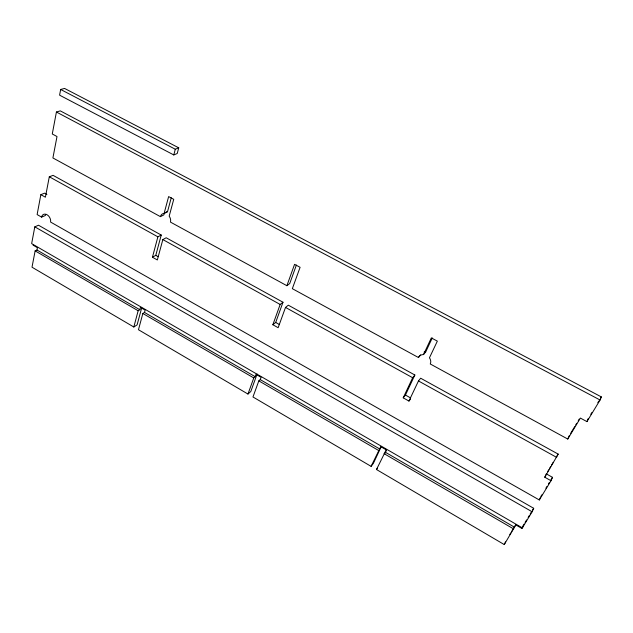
<?xml version="1.0" encoding="UTF-8"?>
<svg xmlns="http://www.w3.org/2000/svg" width="633" height="633" viewBox="0 0 633 633"><rect width="100%" height="100%" fill="white"/><g stroke="black" fill="none" stroke-linecap="round" stroke-linejoin="round"><path stroke-width="0.95" d="M34.807 226.843L31.65 243.618L522.352 527.882L532.131 511.78L533.69 508.283L38.526 225.229L34.807 226.843L532.131 511.78M46.889 194.426L44.627 193.16L40.86 194.655L37.118 214.571L41.604 217.119L45.323 215.529L45.647 214.468M160.41 216.644L160.924 215.386A6.235 4.882 61.6 0 1 164.113 213.416L168.631 196.578L173.735 199.324L169.177 216.162L169.984 217.554A6.235 4.882 61.6 0 1 170.459 222.104L286.891 285.705L294.567 264.333L300.097 267.308L292.335 288.672L418.429 357.518A6.765 5.744 37.6 0 1 423.509 354.583L431.334 337.903L437.348 341.14L429.443 357.811A6.765 5.744 37.6 0 1 430.258 363.975L567.761 439.049L580.382 418.081L586.949 421.618L600.084 400.016L601.35 396.907L60.285 110.878L56.416 112.017L52.278 133.99L57.002 136.53L52.903 157.949L160.41 216.644L163.789 214.943L164.303 213.685A6.203 4.874 61.7 0 1 165.142 212.68M60.657 89.467L59.589 95.164L173.79 154.943L177.216 153.51L178.728 147.829L64.558 88.43L60.657 89.467L175.294 149.23L178.728 147.829M33.058 245.137L37.426 247.669L36.967 250.027L35.132 250.882L32.006 267.205L133.824 327.008L137.1 324.879L141.586 308.2M410.595 398.94L408.942 401.061L403.221 397.848L405.452 395.047L414.86 375.013L288.324 305.185L285.515 307.424L278.148 327.712L272.863 324.753L275.695 322.45L282.991 302.234L166.178 237.771L162.847 239.583L157.332 259.965L152.442 257.227L155.781 255.352L161.241 235.049L53.077 175.357L49.303 176.781L45.394 197.195L40.86 194.655M173.79 154.943L175.294 149.23M133.824 327.008L138.16 310.756L139.814 309.719L140.439 307.369L145.131 310.091L144.498 312.433L142.852 313.485L138.461 329.73L247.97 394.05L250.803 391.503L257.101 374.032M152.442 257.227L157.886 236.837L161.241 235.049M164.137 213.424L167.508 211.731L171.258 197.757M41.604 217.119L41.92 216.051A5.847 4.194 62.7 0 1 47.483 215.014A5.847 4.194 62.7 0 1 50.6 222.064L539.316 499.967L551.019 480.724L552.498 477.329L546.303 473.864L544.784 477.235L551.019 480.724M247.97 394.05L253.762 377.933L255.178 376.682L256.017 374.356L261.081 377.284L260.234 379.61L258.826 380.868L252.971 396.978L371.088 466.355L373.383 463.332L381.098 446.906M272.863 324.753L280.158 304.457L282.991 302.234M296.394 265.045L289.724 283.552L286.891 285.705M586.949 421.618L588.279 418.421M567.761 439.049L569.186 435.805M539.316 499.967L540.463 497.372M544.784 477.235L558.179 454.106L420.652 378.21L418.468 380.955L408.942 401.061M522.352 527.882L523.143 526.102L521.766 528.365L515.84 524.931L504.264 544.57L376.485 469.52L386.241 449.826L380.773 446.653L371.088 466.355M521.766 528.365L522.565 526.601M504.264 544.57L505.514 541.888M403.221 397.848L412.653 377.735L414.86 375.013M423.509 354.583L425.692 351.948L432.268 337.959M384.904 453.521L386.549 450.063M509.826 534.513L510.799 532.899M511.773 531.277L512.746 529.655M513.719 528.033L515.673 524.797M547.782 471.395L548.771 469.741M549.76 468.096L550.757 466.45M551.747 464.804L553.226 462.335M556.692 456.575L558.179 454.106M570.689 433.304L574.709 426.618M575.714 424.941L576.718 423.271M578.23 420.763L579.235 419.093M523.072 525.762L524.077 524.1M525.089 522.439L526.609 519.938M528.128 517.446L529.133 515.776M530.145 514.115L531.665 511.614M532.677 509.953L533.69 508.283M540.843 496.501L541.856 494.84M545.907 488.17L546.92 486.5M548.439 484L549.452 482.33M550.473 480.661L552.498 477.329M590.795 414.283L591.8 412.629M597.829 402.699L598.834 401.045M600.345 398.561L601.35 396.907M376.485 469.52L377.616 468.001M418.429 357.518L420.636 354.876M167.508 211.731L167.484 211.731A6.203 4.874 61.7 0 0 166.226 212.008M56.416 112.017L600.084 400.016M49.303 176.781L157.886 236.837M162.847 239.583L280.158 304.457M285.515 307.424L412.653 377.735M418.468 380.955L556.716 457.414M155.781 255.352L158.218 256.713M275.695 322.45L279.454 324.555M405.452 395.047L410.334 397.785M36.967 250.027L139.814 309.719M144.498 312.433L255.178 376.682M260.234 379.61L379.697 448.955M385.157 452.12L514.479 527.186M35.132 250.882L138.16 310.756M142.852 313.485L253.762 377.933M258.826 380.868L378.55 450.443M384.025 453.624L513.664 528.959M424.078 352.114A6.734 5.729 37.5 0 1 425.692 351.948"/></g></svg>
